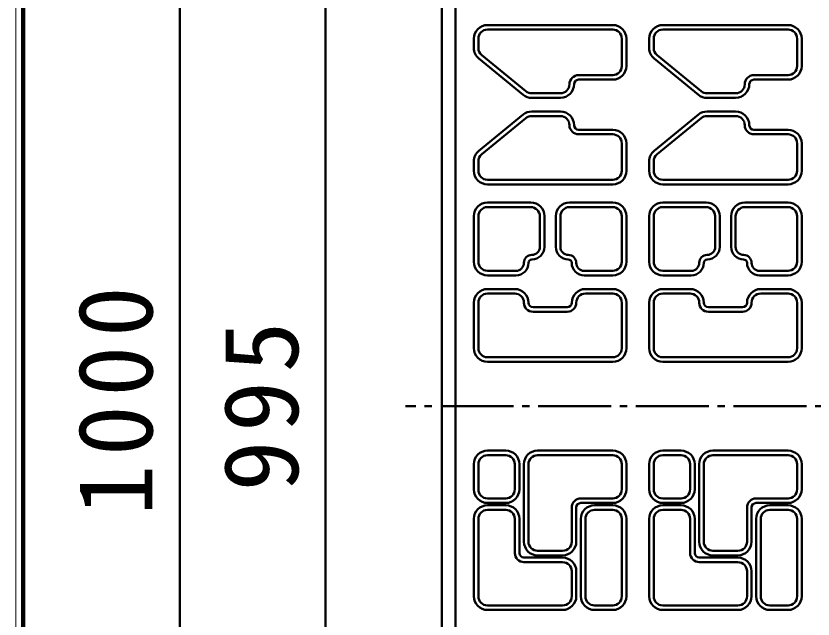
# Model space of a CAD drawing. Units: millimetres, scale not verified. Extents: x 100 to 4105, y 100 to 2870.
# Drawn here: x 100 to 647, y 889 to 1303 of the extents above; entities that cross this region are included whole.
import ezdxf

# ---------------------------------------------------------------- set-up
doc = ezdxf.new("R2010")
doc.units = ezdxf.units.MM
doc.header["$LTSCALE"] = 5
doc.linetypes.add('USER2', pattern=[13.4, 10, -1.2, 1, -1.2])
doc.layers.add('V-nasSTD', color=7, linetype='Continuous', lineweight=50)
doc.styles.add('ＭＳ ゴシック', font='')
doc.styles.get('ＭＳ ゴシック').set_extended_font_data('MS Gothic')

msp = doc.modelspace()

# ---------------------------------------------------------------- linework, layer by layer
at = {"layer": 'V-nasSTD', "lineweight": 100}
msp.add_line((105, 2865), (105, 105), dxfattribs=at)
at = {"layer": 'V-nasSTD'}
for p, q in [((212.392, 1820.225), (212.392, 257.725)), ((312.392, 1812.413), (312.392, 257.725)), ((392.392, 1812.413), (392.392, 257.725)), ((401.767, 1803.038), (401.767, 267.1)), ((423.642, 1296.788), (509.58, 1296.788)), ((543.955, 1296.788), (629.892, 1296.788)), ((423.642, 1293.663), (509.58, 1293.663)), ((543.955, 1293.663), (629.892, 1293.663)), ((414.267, 1280.999), (414.267, 1287.413)), ((417.392, 1287.413), (417.392, 1280.999)), ((515.83, 1268.663), (515.83, 1287.413)), ((518.955, 1268.663), (518.955, 1287.413)), ((534.58, 1280.999), (534.58, 1287.413)), ((537.705, 1287.413), (537.705, 1280.999)), ((636.142, 1268.663), (636.142, 1287.413)), ((639.267, 1268.663), (639.267, 1287.413)), ((450.041, 1251.325), (419.685, 1276.162)), ((570.353, 1251.325), (539.997, 1276.162)), ((448.062, 1248.907), (417.706, 1273.744)), ((568.374, 1248.907), (538.018, 1273.744)), ((509.58, 1262.413), (486.142, 1262.413)), ((509.58, 1259.288), (486.142, 1259.288)), ((629.892, 1262.413), (606.455, 1262.413)), ((629.892, 1259.288), (606.455, 1259.288)), ((453.998, 1249.913), (473.642, 1249.913)), ((574.311, 1249.913), (593.955, 1249.913)), ((473.642, 1246.788), (453.998, 1246.788)), ((593.955, 1246.788), (574.311, 1246.788)), ((453.998, 1237.413), (473.642, 1237.413)), ((574.311, 1237.413), (593.955, 1237.413)), ((417.706, 1210.457), (448.062, 1235.294)), ((419.685, 1208.038), (450.041, 1232.875)), ((453.998, 1234.288), (473.642, 1234.288)), ((538.018, 1210.457), (568.374, 1235.294)), ((539.997, 1208.038), (570.353, 1232.875)), ((574.311, 1234.288), (593.955, 1234.288)), ((509.58, 1224.913), (486.142, 1224.913)), ((509.58, 1221.788), (486.142, 1221.788)), ((629.892, 1224.913), (606.455, 1224.913)), ((629.892, 1221.788), (606.455, 1221.788)), ((515.83, 1196.788), (515.83, 1215.538)), ((518.955, 1196.788), (518.955, 1215.538)), ((636.142, 1196.788), (636.142, 1215.538)), ((639.267, 1196.788), (639.267, 1215.538)), ((414.267, 1196.788), (414.267, 1203.201)), ((417.392, 1203.201), (417.392, 1196.788)), ((534.58, 1196.788), (534.58, 1203.201)), ((537.705, 1203.201), (537.705, 1196.788)), ((423.642, 1190.538), (509.58, 1190.538)), ((423.642, 1187.413), (509.58, 1187.413)), ((543.955, 1190.538), (629.892, 1190.538)), ((543.955, 1187.413), (629.892, 1187.413)), ((423.642, 1174.913), (453.33, 1174.913)), ((453.33, 1171.788), (423.642, 1171.788)), ((479.892, 1174.913), (509.58, 1174.913)), ((509.58, 1171.788), (479.892, 1171.788)), ((543.955, 1174.913), (573.642, 1174.913)), ((573.642, 1171.788), (543.955, 1171.788)), ((600.205, 1174.913), (629.892, 1174.913)), ((629.892, 1171.788), (600.205, 1171.788)), ((414.267, 1134.288), (414.267, 1165.538)), ((417.392, 1165.538), (417.392, 1134.288)), ((459.58, 1144.444), (459.58, 1165.538)), ((462.705, 1144.444), (462.705, 1165.538)), ((470.517, 1144.444), (470.517, 1165.538)), ((473.642, 1165.538), (473.642, 1144.444)), ((515.83, 1134.288), (515.83, 1165.538)), ((518.955, 1134.288), (518.955, 1165.538)), ((534.58, 1134.288), (534.58, 1165.538)), ((537.705, 1165.538), (537.705, 1134.288)), ((579.892, 1144.444), (579.892, 1165.538)), ((583.017, 1144.444), (583.017, 1165.538)), ((590.83, 1144.444), (590.83, 1165.538)), ((593.955, 1165.538), (593.955, 1144.444)), ((636.142, 1134.288), (636.142, 1165.538)), ((639.267, 1134.288), (639.267, 1165.538)), ((423.642, 1128.038), (443.174, 1128.038)), ((490.049, 1128.038), (509.58, 1128.038)), ((543.955, 1128.038), (563.486, 1128.038)), ((610.361, 1128.038), (629.892, 1128.038)), ((423.642, 1124.913), (443.174, 1124.913)), ((490.049, 1124.913), (509.58, 1124.913)), ((543.955, 1124.913), (563.486, 1124.913)), ((610.361, 1124.913), (629.892, 1124.913)), ((423.642, 1115.538), (442.392, 1115.538)), ((423.642, 1112.413), (442.392, 1112.413)), ((490.83, 1115.538), (509.58, 1115.538)), ((490.83, 1112.413), (509.58, 1112.413)), ((543.955, 1115.538), (562.705, 1115.538)), ((543.955, 1112.413), (562.705, 1112.413)), ((611.142, 1115.538), (629.892, 1115.538)), ((611.142, 1112.413), (629.892, 1112.413)), ((414.267, 1074.913), (414.267, 1106.163)), ((417.392, 1106.163), (417.392, 1074.913)), ((515.83, 1074.913), (515.83, 1106.163)), ((518.955, 1074.913), (518.955, 1106.163)), ((534.58, 1074.913), (534.58, 1106.163)), ((537.705, 1106.163), (537.705, 1074.913)), ((636.142, 1074.913), (636.142, 1106.163)), ((639.267, 1074.913), (639.267, 1106.163)), ((454.892, 1103.038), (478.33, 1103.038)), ((454.892, 1099.913), (478.33, 1099.913)), ((575.205, 1103.038), (598.642, 1103.038)), ((575.205, 1099.913), (598.642, 1099.913)), ((423.642, 1068.663), (509.58, 1068.663)), ((543.955, 1068.663), (629.892, 1068.663)), ((423.642, 1065.538), (509.58, 1065.538)), ((543.955, 1065.538), (629.892, 1065.538)), ((423.642, 1004.6), (436.142, 1004.6)), ((436.142, 1001.475), (423.642, 1001.475)), ((458.017, 1004.6), (509.58, 1004.6)), ((509.58, 1001.475), (458.017, 1001.475)), ((543.955, 1004.6), (556.455, 1004.6)), ((556.455, 1001.475), (543.955, 1001.475)), ((578.33, 1004.6), (629.892, 1004.6)), ((629.892, 1001.475), (578.33, 1001.475)), ((414.267, 995.225), (414.267, 978.038)), ((417.392, 995.225), (417.392, 978.038)), ((442.392, 978.038), (442.392, 995.225)), ((445.517, 995.225), (445.517, 978.038)), ((448.642, 995.225), (448.642, 942.1)), ((451.767, 995.225), (451.767, 942.1)), ((515.83, 978.038), (515.83, 995.225)), ((518.955, 995.225), (518.955, 978.038)), ((534.58, 995.225), (534.58, 978.038)), ((537.705, 995.225), (537.705, 978.038)), ((562.705, 978.038), (562.705, 995.225)), ((565.83, 995.225), (565.83, 978.038)), ((568.955, 995.225), (568.955, 942.1)), ((572.08, 995.225), (572.08, 942.1)), ((636.142, 978.038), (636.142, 995.225)), ((639.267, 995.225), (639.267, 978.038)), ((423.642, 971.788), (436.142, 971.788)), ((423.642, 968.663), (436.142, 968.663)), ((509.58, 971.788), (487.705, 971.788)), ((509.58, 968.663), (487.705, 968.663)), ((543.955, 971.788), (556.455, 971.788)), ((543.955, 968.663), (556.455, 968.663)), ((629.892, 971.788), (608.017, 971.788)), ((629.892, 968.663), (608.017, 968.663)), ((423.642, 967.1), (436.142, 967.1)), ((436.142, 963.975), (423.642, 963.975)), ((481.455, 942.1), (481.455, 965.538)), ((484.58, 965.538), (484.58, 942.1)), ((497.08, 967.1), (509.58, 967.1)), ((509.58, 963.975), (497.08, 963.975)), ((543.955, 967.1), (556.455, 967.1)), ((556.455, 963.975), (543.955, 963.975)), ((601.767, 942.1), (601.767, 965.538)), ((604.892, 965.538), (604.892, 942.1)), ((617.392, 967.1), (629.892, 967.1)), ((629.892, 963.975), (617.392, 963.975)), ((414.267, 957.725), (414.267, 904.6)), ((417.392, 957.725), (417.392, 904.6)), ((442.392, 934.288), (442.392, 957.725)), ((445.517, 957.725), (445.517, 934.288)), ((487.705, 957.725), (487.705, 904.6)), ((490.83, 957.725), (490.83, 904.6)), ((515.83, 904.6), (515.83, 957.725)), ((518.955, 957.725), (518.955, 904.6)), ((534.58, 957.725), (534.58, 904.6)), ((537.705, 957.725), (537.705, 904.6)), ((562.705, 934.288), (562.705, 957.725)), ((565.83, 957.725), (565.83, 934.288)), ((608.017, 957.725), (608.017, 904.6)), ((611.142, 957.725), (611.142, 904.6)), ((636.142, 904.6), (636.142, 957.725)), ((639.267, 957.725), (639.267, 904.6)), ((458.017, 935.85), (475.205, 935.85)), ((578.33, 935.85), (595.517, 935.85)), ((475.205, 931.163), (448.642, 931.163)), ((458.017, 932.725), (475.205, 932.725)), ((595.517, 931.163), (568.955, 931.163)), ((578.33, 932.725), (595.517, 932.725)), ((475.205, 928.038), (448.642, 928.038)), ((595.517, 928.038), (568.955, 928.038)), ((481.455, 904.6), (481.455, 921.788)), ((484.58, 904.6), (484.58, 921.788)), ((601.767, 904.6), (601.767, 921.788)), ((604.892, 904.6), (604.892, 921.788)), ((423.642, 898.35), (475.205, 898.35)), ((497.08, 898.35), (509.58, 898.35)), ((543.955, 898.35), (595.517, 898.35)), ((617.392, 898.35), (629.892, 898.35)), ((423.642, 895.225), (475.205, 895.225)), ((497.08, 895.225), (509.58, 895.225)), ((543.955, 895.225), (595.517, 895.225)), ((617.392, 895.225), (629.892, 895.225))]:
    msp.add_line(p, q, dxfattribs=at)
at = {"layer": 'V-nasSTD', "linetype": 'USER2'}
msp.add_line((1245.517, 1035.069), (367.392, 1035.069), dxfattribs=at)
at = {"layer": 'V-nasSTD', "lineweight": 13}
msp.add_lwpolyline([(100, 100), (100, 2870), (4105, 2870), (4105, 100)], close=True, dxfattribs=at)
at = {"layer": 'V-nasSTD'}
for centre, radius, start, end in [((423.642, 1287.413), 9.375, 90, 180), ((509.58, 1287.413), 9.375, 0, 90), ((543.955, 1287.413), 9.375, 90, 180), ((629.892, 1287.413), 9.375, 0, 90), ((423.642, 1287.413), 6.25, 90, 180), ((509.58, 1287.413), 6.25, 0, 90), ((543.955, 1287.413), 6.25, 90, 180), ((629.892, 1287.413), 6.25, 0, 90), ((423.642, 1280.999), 9.375, 180, 230.71059), ((423.642, 1280.999), 6.25, 180, 230.71059), ((543.955, 1280.999), 9.375, 180, 230.71059), ((543.955, 1280.999), 6.25, 180, 230.71059), ((509.58, 1268.663), 6.25, 270, 0), ((509.58, 1268.663), 9.375, 270, 0), ((629.892, 1268.663), 6.25, 270, 0), ((629.892, 1268.663), 9.375, 270, 0), ((486.142, 1256.163), 6.25, 90, 180), ((486.142, 1256.163), 3.125, 90, 180), ((606.455, 1256.163), 6.25, 90, 180), ((606.455, 1256.163), 3.125, 90, 180), ((473.642, 1256.163), 6.25, 270, 0), ((473.642, 1256.163), 9.375, 270, 0), ((593.955, 1256.163), 6.25, 270, 0), ((593.955, 1256.163), 9.375, 270, 0), ((453.998, 1256.163), 9.375, 230.71059, 270), ((453.998, 1256.163), 6.25, 230.71059, 270), ((574.311, 1256.163), 9.375, 230.71059, 270), ((574.311, 1256.163), 6.25, 230.71059, 270), ((453.998, 1228.038), 9.375, 90, 129.28941), ((473.642, 1228.038), 9.375, 0, 90), ((574.311, 1228.038), 9.375, 90, 129.28941), ((593.955, 1228.038), 9.375, 0, 90), ((453.998, 1228.038), 6.25, 90, 129.28941), ((473.642, 1228.038), 6.25, 0, 90), ((574.311, 1228.038), 6.25, 90, 129.28941), ((593.955, 1228.038), 6.25, 0, 90), ((486.142, 1228.038), 6.25, 180, 270), ((486.142, 1228.038), 3.125, 180, 270), ((606.455, 1228.038), 6.25, 180, 270), ((606.455, 1228.038), 3.125, 180, 270), ((509.58, 1215.538), 9.375, 0, 90), ((509.58, 1215.538), 6.25, 0, 90), ((629.892, 1215.538), 9.375, 0, 90), ((629.892, 1215.538), 6.25, 0, 90), ((423.642, 1203.201), 9.375, 129.28941, 180), ((543.955, 1203.201), 9.375, 129.28941, 180), ((423.642, 1203.201), 6.25, 129.28941, 180), ((543.955, 1203.201), 6.25, 129.28941, 180), ((423.642, 1196.788), 9.375, 180, 270), ((423.642, 1196.788), 6.25, 180, 270), ((509.58, 1196.788), 6.25, 270, 0), ((509.58, 1196.788), 9.375, 270, 0), ((543.955, 1196.788), 9.375, 180, 270), ((543.955, 1196.788), 6.25, 180, 270), ((629.892, 1196.788), 6.25, 270, 0), ((629.892, 1196.788), 9.375, 270, 0), ((423.642, 1165.538), 9.375, 90, 180), ((423.642, 1165.538), 6.25, 90, 180), ((453.33, 1165.538), 9.375, 0, 90), ((453.33, 1165.538), 6.25, 0, 90), ((479.892, 1165.538), 9.375, 90, 180), ((479.892, 1165.538), 6.25, 90, 180), ((509.58, 1165.538), 9.375, 0, 90), ((509.58, 1165.538), 6.25, 0, 90), ((543.955, 1165.538), 9.375, 90, 180), ((543.955, 1165.538), 6.25, 90, 180), ((573.642, 1165.538), 9.375, 0, 90), ((573.642, 1165.538), 6.25, 0, 90), ((600.205, 1165.538), 9.375, 90, 180), ((600.205, 1165.538), 6.25, 90, 180), ((629.892, 1165.538), 9.375, 0, 90), ((629.892, 1165.538), 6.25, 0, 90), ((454.111, 1144.444), 5.469, 270, 0), ((454.111, 1144.444), 8.594, 270, 0), ((479.111, 1144.444), 8.594, 180, 270), ((479.111, 1144.444), 5.469, 180, 270), ((574.424, 1144.444), 5.469, 270, 0), ((574.424, 1144.444), 8.594, 270, 0), ((599.424, 1144.444), 8.594, 180, 270), ((599.424, 1144.444), 5.469, 180, 270), ((454.111, 1133.506), 5.469, 90, 180), ((479.111, 1133.506), 5.469, 0, 90), ((574.424, 1133.506), 5.469, 90, 180), ((599.424, 1133.506), 5.469, 0, 90), ((423.642, 1134.288), 9.375, 180, 270), ((423.642, 1134.288), 6.25, 180, 270), ((443.174, 1133.506), 5.469, 270, 0), ((443.174, 1133.506), 8.594, 270, 0), ((454.111, 1133.506), 2.344, 90, 180), ((479.111, 1133.506), 2.344, 0, 90), ((490.049, 1133.506), 8.594, 180, 270), ((490.049, 1133.506), 5.469, 180, 270), ((509.58, 1134.288), 6.25, 270, 0), ((509.58, 1134.288), 9.375, 270, 0), ((543.955, 1134.288), 9.375, 180, 270), ((543.955, 1134.288), 6.25, 180, 270), ((563.486, 1133.506), 5.469, 270, 0), ((563.486, 1133.506), 8.594, 270, 0), ((574.424, 1133.506), 2.344, 90, 180), ((599.424, 1133.506), 2.344, 0, 90), ((610.361, 1133.506), 8.594, 180, 270), ((610.361, 1133.506), 5.469, 180, 270), ((629.892, 1134.288), 6.25, 270, 0), ((629.892, 1134.288), 9.375, 270, 0), ((423.642, 1106.163), 9.375, 90, 180), ((423.642, 1106.163), 6.25, 90, 180), ((442.392, 1106.163), 9.375, 0, 90), ((442.392, 1106.163), 6.25, 0, 90), ((490.83, 1106.163), 9.375, 90, 180), ((490.83, 1106.163), 6.25, 90, 180), ((509.58, 1106.163), 9.375, 0, 90), ((509.58, 1106.163), 6.25, 0, 90), ((543.955, 1106.163), 9.375, 90, 180), ((543.955, 1106.163), 6.25, 90, 180), ((562.705, 1106.163), 9.375, 0, 90), ((562.705, 1106.163), 6.25, 0, 90), ((611.142, 1106.163), 9.375, 90, 180), ((611.142, 1106.163), 6.25, 90, 180), ((629.892, 1106.163), 9.375, 0, 90), ((629.892, 1106.163), 6.25, 0, 90), ((454.892, 1106.163), 6.25, 180, 270), ((454.892, 1106.163), 3.125, 180, 270), ((478.33, 1106.163), 6.25, 270, 0), ((478.33, 1106.163), 3.125, 270, 0), ((575.205, 1106.163), 6.25, 180, 270), ((575.205, 1106.163), 3.125, 180, 270), ((598.642, 1106.163), 6.25, 270, 0), ((598.642, 1106.163), 3.125, 270, 0), ((423.642, 1074.913), 9.375, 180, 270), ((423.642, 1074.913), 6.25, 180, 270), ((509.58, 1074.913), 6.25, 270, 0), ((509.58, 1074.913), 9.375, 270, 0), ((543.955, 1074.913), 9.375, 180, 270), ((543.955, 1074.913), 6.25, 180, 270), ((629.892, 1074.913), 6.25, 270, 0), ((629.892, 1074.913), 9.375, 270, 0), ((423.642, 995.225), 9.375, 90, 180), ((423.642, 995.225), 6.25, 90, 180), ((436.142, 995.225), 9.375, 0, 90), ((436.142, 995.225), 6.25, 0, 90), ((458.017, 995.225), 9.375, 90, 180), ((458.017, 995.225), 6.25, 90, 180), ((509.58, 995.225), 9.375, 0, 90), ((509.58, 995.225), 6.25, 0, 90), ((543.955, 995.225), 9.375, 90, 180), ((543.955, 995.225), 6.25, 90, 180), ((556.455, 995.225), 9.375, 0, 90), ((556.455, 995.225), 6.25, 0, 90), ((578.33, 995.225), 9.375, 90, 180), ((578.33, 995.225), 6.25, 90, 180), ((629.892, 995.225), 9.375, 0, 90), ((629.892, 995.225), 6.25, 0, 90), ((423.642, 978.038), 9.375, 180, 270), ((423.642, 978.038), 6.25, 180, 270), ((436.142, 978.038), 6.25, 270, 0), ((436.142, 978.038), 9.375, 270, 0), ((509.58, 978.038), 6.25, 270, 0), ((509.58, 978.038), 9.375, 270, 0), ((543.955, 978.038), 9.375, 180, 270), ((543.955, 978.038), 6.25, 180, 270), ((556.455, 978.038), 6.25, 270, 0), ((556.455, 978.038), 9.375, 270, 0), ((629.892, 978.038), 6.25, 270, 0), ((629.892, 978.038), 9.375, 270, 0), ((487.705, 965.538), 6.25, 90, 180), ((487.705, 965.538), 3.125, 90, 180), ((608.017, 965.538), 6.25, 90, 180), ((608.017, 965.538), 3.125, 90, 180), ((423.642, 957.725), 9.375, 90, 180), ((423.642, 957.725), 6.25, 90, 180), ((436.142, 957.725), 9.375, 0, 90), ((436.142, 957.725), 6.25, 0, 90), ((497.08, 957.725), 9.375, 90, 180), ((497.08, 957.725), 6.25, 90, 180), ((509.58, 957.725), 9.375, 0, 90), ((509.58, 957.725), 6.25, 0, 90), ((543.955, 957.725), 9.375, 90, 180), ((543.955, 957.725), 6.25, 90, 180), ((556.455, 957.725), 9.375, 0, 90), ((556.455, 957.725), 6.25, 0, 90), ((617.392, 957.725), 9.375, 90, 180), ((617.392, 957.725), 6.25, 90, 180), ((629.892, 957.725), 9.375, 0, 90), ((629.892, 957.725), 6.25, 0, 90), ((458.017, 942.1), 9.375, 180, 270), ((458.017, 942.1), 6.25, 180, 270), ((475.205, 942.1), 6.25, 270, 0), ((475.205, 942.1), 9.375, 270, 0), ((578.33, 942.1), 9.375, 180, 270), ((578.33, 942.1), 6.25, 180, 270), ((595.517, 942.1), 6.25, 270, 0), ((595.517, 942.1), 9.375, 270, 0), ((448.642, 934.288), 6.25, 180, 270), ((448.642, 934.288), 3.125, 180, 270), ((475.205, 921.788), 9.375, 0, 90), ((568.955, 934.288), 6.25, 180, 270), ((568.955, 934.288), 3.125, 180, 270), ((595.517, 921.788), 9.375, 0, 90), ((475.205, 921.788), 6.25, 0, 90), ((595.517, 921.788), 6.25, 0, 90), ((423.642, 904.6), 9.375, 180, 270), ((423.642, 904.6), 6.25, 180, 270), ((475.205, 904.6), 6.25, 270, 0), ((475.205, 904.6), 9.375, 270, 0), ((497.08, 904.6), 9.375, 180, 270), ((497.08, 904.6), 6.25, 180, 270), ((509.58, 904.6), 6.25, 270, 0), ((509.58, 904.6), 9.375, 270, 0), ((543.955, 904.6), 9.375, 180, 270), ((543.955, 904.6), 6.25, 180, 270), ((595.517, 904.6), 6.25, 270, 0), ((595.517, 904.6), 9.375, 270, 0), ((617.392, 904.6), 9.375, 180, 270), ((617.392, 904.6), 6.25, 180, 270), ((629.892, 904.6), 6.25, 270, 0), ((629.892, 904.6), 9.375, 270, 0)]:
    msp.add_arc(centre, radius, start, end, dxfattribs=at)

# ---------------------------------------------------------------- texts
at = {"layer": 'V-nasSTD', "char_height": 51.32, "attachment_point": 1, "rotation": 90, "style": 'ＭＳ ゴシック'}
for s, insert in [('\\T1.17;1000', (142.392, 959.975)), ('\\T1.17;995', (242.392, 976.569))]:
    msp.add_mtext(s, dxfattribs=dict(at, insert=insert))

doc.saveas('drawing.dxf')
